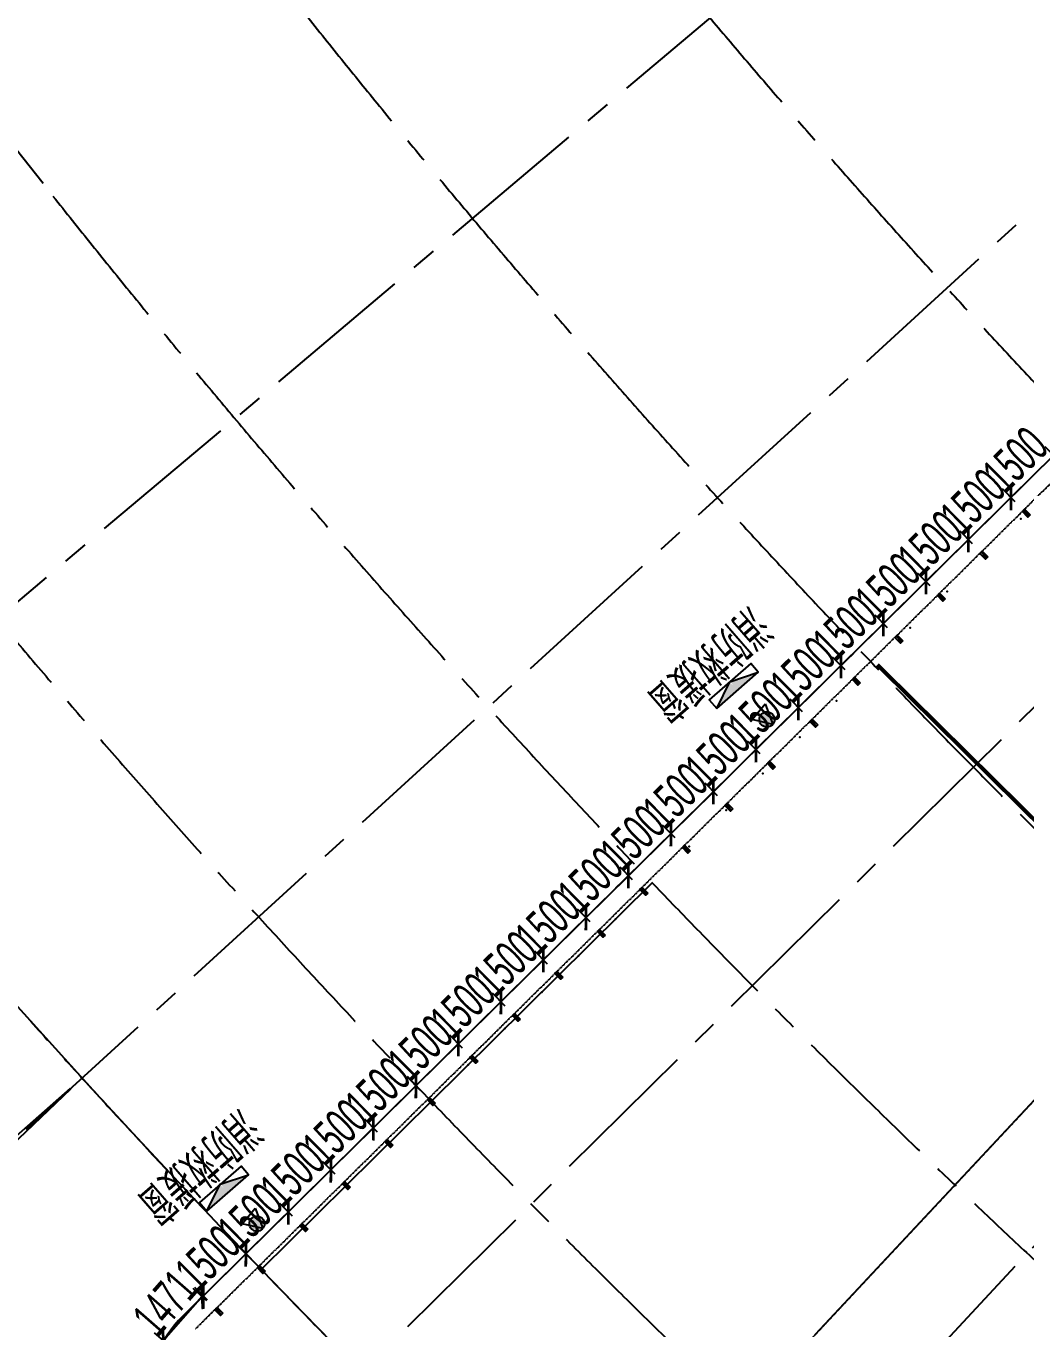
# Model space of a CAD drawing. Extents: x -668578 to 2331563, y -1202445 to 1620273.
# Drawn here: x 688247 to 713349, y 109975 to 142664 of the extents above; entities that cross this region are included whole.
import ezdxf

# ---------------------------------------------------------------- set-up
doc = ezdxf.new("R2010")
doc.units = 0
for name, pattern in [('CENTER2', [28.575, 19.05, -3.175, 3.175, -3.175]), ('DASH', [0.35, 0.25, -0.1]), ('DOT2', [0.125, 0, -0.125])]:
    doc.linetypes.add(name, pattern=pattern)
doc.layers.get('0').update_dxf_attribs({"color": 8})
doc.layers.get('Defpoints').update_dxf_attribs({"color": 8})
for name, color, linetype in [('#文字', 8, 'Continuous'), ('#标注', 8, 'Continuous'), ('#轴线', 8, 'CENTER2'), ('A-AL', 8, 'Continuous'), ('A-FLOR-OTLN', 8, 'DOT2'), ('A-WIND-FRAM', 8, 'Continuous'), ('dim', 8, 'Continuous'), ('WINDOW', 8, 'Continuous'), ('外轮廓', 8, 'Continuous'), ('建-消防-防火分区填充', 8, 'Continuous'), ('救援窗', 8, 'Continuous'), ('暖-消防-挡烟垂壁', 8, 'Continuous'), ('消防救援', 8, 'Continuous')]:
    doc.layers.add(name, color=color, linetype=linetype)
doc.styles.add('JHZX', font='jrs.shx', dxfattribs={"width": 0.6, "bigfont": 'jhz.shx'})
doc.styles.add('图纸文字', font='txt.shx', dxfattribs={"width": 0.5, "bigfont": 'HZTXT.shx'})
doc.dimstyles.new('JZBZ-300', dxfattribs={"dimscale": 300, "dimtxt": 3, "dimasz": 1.5, "dimexe": 1, "dimexo": 1, "dimgap": 0.5, "dimtad": 1, "dimdec": 0, "dimdsep": 46, "dimtxsty": 'JHZX', "dimblk1": 'ARCHTICK', "dimblk2": 'ARCHTICK', "dimsah": 1, "dimcen": 0, "dimclrd": 1, "dimclre": 1, "dimclrt": 2, "dimazin": 2, "dimtfac": 1, "dimtdec": 0, "dimtix": 1, "dimtmove": 0, "dimatfit": 3, "dimfxl": 0, "dimtolj": 1, "dimlwd": -1, "dimlwe": -1, "dimarcsym": 0})
doc.dimstyles.new('JZBZ-400', dxfattribs={"dimscale": 400, "dimtxt": 3, "dimasz": 1.5, "dimexe": 1, "dimexo": 1, "dimgap": 0.5, "dimtad": 1, "dimdec": 0, "dimdsep": 46, "dimtxsty": 'JHZX', "dimblk1": 'ARCHTICK', "dimblk2": 'ARCHTICK', "dimsah": 1, "dimcen": 0, "dimclrd": 1, "dimclre": 1, "dimclrt": 2, "dimazin": 2, "dimtfac": 1, "dimtdec": 0, "dimtix": 1, "dimtmove": 0, "dimatfit": 3, "dimfxl": 0, "dimtolj": 1, "dimlwd": -1, "dimlwe": -1, "dimarcsym": 0})

# ---------------------------------------------------------------- blocks, each defined once
blk = doc.blocks.new('_ARCHTICK')
at = {"color": 0, "linetype": 'ByBlock', "const_width": 0.15}
blk.add_lwpolyline([(-0.5, -0.5), (0.5, 0.5)], dxfattribs=at)
blk = doc.blocks.new('*D2939')
at = {"layer": '#标注', "ltscale": 300, "transparency": 16777216}
for p, q in [((-1773, -1481), (-9342, -7863)), ((165914, -92056), (164727, -101884))]:
    blk.add_line(p, q, dxfattribs=at)
blk.add_arc((197092, 166179), 269610, 220.13382, 263.11563, dxfattribs=at)
at = {"layer": 'Defpoints', "color": 0, "ltscale": 300, "transparency": 16777216}
for p in [(197092, 166179), (-1467, -1224), (40380, -53208), (165962, -91659)]:
    blk.add_point(p, dxfattribs=at)
at = {"layer": '#标注', "ltscale": 300, "transparency": 16777216, "xscale": 600, "yscale": 600, "zscale": 600}
for p, rotation in [((-9036, -7605), 130.1338192809485), ((164775, -101487), 353.1156299250187)]:
    blk.add_blockref('_ARCHTICK', p, dxfattribs=dict(at, rotation=rotation))
at = {"layer": '#标注', "ltscale": 300, "transparency": 16777216, "insert": (69342, -70334), "char_height": 1200, "attachment_point": 5, "rotation": 331.6247, "style": 'JHZX'}
blk.add_mtext('\\A1;42.98°', dxfattribs=at)
blk = doc.blocks.new('*D2969')
at = {"layer": '#标注', "ltscale": 300, "transparency": 16777216}
for p, q in [((5725, 14803), (1871, 19659)), ((-3990, 14497), (2119, 19346)), ((-384, 9954), (-4239, 14810))]:
    blk.add_line(p, q, dxfattribs=at)
at = {"layer": 'Defpoints', "color": 0, "ltscale": 300, "transparency": 16777216}
for p in [(2119, 19346), (5974, 14489), (-136, 9640)]:
    blk.add_point(p, dxfattribs=at)
at = {"layer": '#标注', "ltscale": 300, "transparency": 16777216, "xscale": 600, "yscale": 600, "zscale": 600}
for p, rotation in [((2119, 19346), 38.43889237632329), ((-3990, 14497), 218.4388923763233)]:
    blk.add_blockref('_ARCHTICK', p, dxfattribs=dict(at, rotation=rotation))
at = {"layer": '#标注', "ltscale": 300, "transparency": 16777216, "insert": (-1433, 17548), "char_height": 1200, "attachment_point": 5, "rotation": 38.4389, "style": 'JHZX'}
blk.add_mtext('\\A1;7800', dxfattribs=at)
blk = doc.blocks.new('*D2970')
at = {"layer": '#标注', "ltscale": 300, "transparency": 16777216}
for p, q in [((2119, 19346), (8229, 24195)), ((11835, 19652), (7980, 24508)), ((5725, 14803), (1871, 19659))]:
    blk.add_line(p, q, dxfattribs=at)
at = {"layer": 'Defpoints', "color": 0, "ltscale": 300, "transparency": 16777216}
for p in [(8229, 24195), (12083, 19338), (5974, 14489)]:
    blk.add_point(p, dxfattribs=at)
at = {"layer": '#标注', "ltscale": 300, "transparency": 16777216, "xscale": 600, "yscale": 600, "zscale": 600}
for p, rotation in [((8229, 24195), 38.43889237632435), ((2119, 19346), 218.4388923763243)]:
    blk.add_blockref('_ARCHTICK', p, dxfattribs=dict(at, rotation=rotation))
at = {"layer": '#标注', "ltscale": 300, "transparency": 16777216, "insert": (4677, 22397), "char_height": 1200, "attachment_point": 5, "rotation": 38.4389, "style": 'JHZX'}
blk.add_mtext('\\A1;7800', dxfattribs=at)
blk = doc.blocks.new('*D2993')
at = {"layer": '#标注', "transparency": 16777216}
for p, q in [((-148086, 997), (-153164, -3825)), ((-152874, -3550), (-145864, -10930)), ((-141077, -6382), (-146154, -11205))]:
    blk.add_line(p, q, dxfattribs=at)
at = {"layer": 'Defpoints', "color": 0, "transparency": 16777216}
for p in [(-147796, 1273), (-140787, -6107), (-145864, -10930)]:
    blk.add_point(p, dxfattribs=at)
at = {"layer": '#标注', "transparency": 16777216, "xscale": 600, "yscale": 600, "zscale": 600}
for p, rotation in [((-152874, -3550), 133.526908208765), ((-145864, -10930), 313.526908208765)]:
    blk.add_blockref('_ARCHTICK', p, dxfattribs=dict(at, rotation=rotation))
at = {"layer": '#标注', "transparency": 16777216, "insert": (-148789, -6689), "char_height": 1200, "attachment_point": 5, "rotation": 313.5269, "style": 'JHZX'}
blk.add_mtext('\\A1;10178', dxfattribs=at)
blk = doc.blocks.new('*D3025')
at = {"layer": '#标注', "transparency": 16777216}
for p, q in [((-154810, 8660), (-160074, 4041)), ((-159773, 4305), (-153060, -3346)), ((-148097, 1009), (-153361, -3610))]:
    blk.add_line(p, q, dxfattribs=at)
at = {"layer": 'Defpoints', "color": 0, "transparency": 16777216}
for p in [(-154509, 8923), (-147796, 1273), (-153060, -3346)]:
    blk.add_point(p, dxfattribs=at)
at = {"layer": '#标注', "transparency": 16777216, "xscale": 600, "yscale": 600, "zscale": 600}
for p, rotation in [((-159773, 4305), 131.2647100337552), ((-153060, -3346), 311.2647100337553)]:
    blk.add_blockref('_ARCHTICK', p, dxfattribs=dict(at, rotation=rotation))
at = {"layer": '#标注', "transparency": 16777216, "insert": (-155815, 1007), "char_height": 1200, "attachment_point": 5, "rotation": 311.2647, "style": 'JHZX'}
blk.add_mtext('\\A1;10178', dxfattribs=at)
blk = doc.blocks.new('*D329')
at = {"layer": 'Defpoints', "color": 0, "ltscale": 300, "transparency": 16777216}
for p in [(714355, 131570), (712972, 130835), (713288, 130515)]:
    blk.add_point(p, dxfattribs=at)
at = {"layer": 'dim', "color": 1, "ltscale": 300, "transparency": 16777216}
for p, q in [((714144, 131783), (713828, 132103)), ((714039, 131890), (714359, 132206)), ((714039, 131890), (712972, 130835)), ((712972, 130835), (712651, 130519)), ((713077, 130729), (712761, 131049))]:
    blk.add_line(p, q, dxfattribs=at)
at = {"layer": 'dim', "color": 1, "ltscale": 300, "transparency": 16777216, "xscale": 450, "yscale": 450, "zscale": 450}
for p, rotation in [((714039, 131890), 224.6582207606649), ((712972, 130835), 44.65822076066485)]:
    blk.add_blockref('_ARCHTICK', p, dxfattribs=dict(at, rotation=rotation))
at = {"layer": 'dim', "color": 2, "ltscale": 300, "transparency": 16777216, "insert": (713083, 131789), "char_height": 900, "attachment_point": 5, "rotation": 44.6582, "style": 'JHZX'}
blk.add_mtext('\\A1;1500', dxfattribs=at)
blk = doc.blocks.new('*D330')
at = {"layer": 'Defpoints', "color": 0, "ltscale": 300, "transparency": 16777216}
for p in [(713288, 130515), (711905, 129781), (712221, 129461)]:
    blk.add_point(p, dxfattribs=at)
at = {"layer": 'dim', "color": 1, "ltscale": 300, "transparency": 16777216}
for p, q in [((712972, 130835), (713292, 131152)), ((712972, 130835), (711905, 129781)), ((713077, 130729), (712761, 131049)), ((711905, 129781), (711585, 129465)), ((712010, 129674), (711694, 129994))]:
    blk.add_line(p, q, dxfattribs=at)
at = {"layer": 'dim', "color": 1, "ltscale": 300, "transparency": 16777216, "xscale": 450, "yscale": 450, "zscale": 450}
for p, rotation in [((712972, 130835), 224.6582207606649), ((711905, 129781), 44.65822076066485)]:
    blk.add_blockref('_ARCHTICK', p, dxfattribs=dict(at, rotation=rotation))
at = {"layer": 'dim', "color": 2, "ltscale": 300, "transparency": 16777216, "insert": (712016, 130735), "char_height": 900, "attachment_point": 5, "rotation": 44.6582, "style": 'JHZX'}
blk.add_mtext('\\A1;1500', dxfattribs=at)
blk = doc.blocks.new('*D331')
at = {"layer": 'Defpoints', "color": 0, "ltscale": 300, "transparency": 16777216}
for p in [(712221, 129461), (710838, 128727), (711154, 128407)]:
    blk.add_point(p, dxfattribs=at)
at = {"layer": 'dim', "color": 1, "ltscale": 300, "transparency": 16777216}
for p, q in [((711905, 129781), (710838, 128727)), ((712010, 129674), (711694, 129994)), ((711905, 129781), (712225, 130097)), ((710943, 128620), (710627, 128940)), ((710838, 128727), (710518, 128410))]:
    blk.add_line(p, q, dxfattribs=at)
at = {"layer": 'dim', "color": 1, "ltscale": 300, "transparency": 16777216, "xscale": 450, "yscale": 450, "zscale": 450}
for p, rotation in [((711905, 129781), 224.6582207606649), ((710838, 128727), 44.65822076066485)]:
    blk.add_blockref('_ARCHTICK', p, dxfattribs=dict(at, rotation=rotation))
at = {"layer": 'dim', "color": 2, "ltscale": 300, "transparency": 16777216, "insert": (710949, 129681), "char_height": 900, "attachment_point": 5, "rotation": 44.6582, "style": 'JHZX'}
blk.add_mtext('\\A1;1500', dxfattribs=at)
blk = doc.blocks.new('*D332')
at = {"layer": 'Defpoints', "color": 0, "ltscale": 300, "transparency": 16777216}
for p in [(711154, 128407), (709771, 127672), (710087, 127352)]:
    blk.add_point(p, dxfattribs=at)
at = {"layer": 'dim', "color": 1, "ltscale": 300, "transparency": 16777216}
for p, q in [((710943, 128620), (710627, 128940)), ((710838, 128727), (711158, 129043)), ((710838, 128727), (709771, 127672)), ((709876, 127566), (709560, 127886)), ((709771, 127672), (709451, 127356))]:
    blk.add_line(p, q, dxfattribs=at)
at = {"layer": 'dim', "color": 1, "ltscale": 300, "transparency": 16777216, "xscale": 450, "yscale": 450, "zscale": 450}
for p, rotation in [((710838, 128727), 224.6582207606649), ((709771, 127672), 44.65822076066485)]:
    blk.add_blockref('_ARCHTICK', p, dxfattribs=dict(at, rotation=rotation))
at = {"layer": 'dim', "color": 2, "ltscale": 300, "transparency": 16777216, "insert": (709882, 128626), "char_height": 900, "attachment_point": 5, "rotation": 44.6582, "style": 'JHZX'}
blk.add_mtext('\\A1;1500', dxfattribs=at)
blk = doc.blocks.new('*D333')
at = {"layer": 'Defpoints', "color": 0, "ltscale": 300, "transparency": 16777216}
for p in [(710087, 127352), (708704, 126618), (709020, 126298)]:
    blk.add_point(p, dxfattribs=at)
at = {"layer": 'dim', "color": 1, "ltscale": 300, "transparency": 16777216}
for p, q in [((709876, 127566), (709560, 127886)), ((709771, 127672), (710091, 127989)), ((709771, 127672), (708704, 126618)), ((708704, 126618), (708384, 126302)), ((708809, 126511), (708493, 126832))]:
    blk.add_line(p, q, dxfattribs=at)
at = {"layer": 'dim', "color": 1, "ltscale": 300, "transparency": 16777216, "xscale": 450, "yscale": 450, "zscale": 450}
for p, rotation in [((709771, 127672), 224.6582207606649), ((708704, 126618), 44.65822076066485)]:
    blk.add_blockref('_ARCHTICK', p, dxfattribs=dict(at, rotation=rotation))
at = {"layer": 'dim', "color": 2, "ltscale": 300, "transparency": 16777216, "insert": (708815, 127572), "char_height": 900, "attachment_point": 5, "rotation": 44.6582, "style": 'JHZX'}
blk.add_mtext('\\A1;1500', dxfattribs=at)
blk = doc.blocks.new('*D334')
at = {"layer": 'Defpoints', "color": 0, "ltscale": 300, "transparency": 16777216}
for p in [(709020, 126298), (707637, 125564), (707953, 125244)]:
    blk.add_point(p, dxfattribs=at)
at = {"layer": 'dim', "color": 1, "ltscale": 300, "transparency": 16777216}
for p, q in [((708704, 126618), (709024, 126934)), ((708704, 126618), (707637, 125564)), ((708809, 126511), (708493, 126832)), ((707637, 125564), (707317, 125248)), ((707742, 125457), (707426, 125777))]:
    blk.add_line(p, q, dxfattribs=at)
at = {"layer": 'dim', "color": 1, "ltscale": 300, "transparency": 16777216, "xscale": 450, "yscale": 450, "zscale": 450}
for p, rotation in [((708704, 126618), 224.6582207606649), ((707637, 125564), 44.65822076066485)]:
    blk.add_blockref('_ARCHTICK', p, dxfattribs=dict(at, rotation=rotation))
at = {"layer": 'dim', "color": 2, "ltscale": 300, "transparency": 16777216, "insert": (707748, 126518), "char_height": 900, "attachment_point": 5, "rotation": 44.6582, "style": 'JHZX'}
blk.add_mtext('\\A1;1500', dxfattribs=at)
blk = doc.blocks.new('*D335')
at = {"layer": 'Defpoints', "color": 0, "ltscale": 300, "transparency": 16777216}
for p in [(707953, 125244), (706570, 124509), (706886, 124189)]:
    blk.add_point(p, dxfattribs=at)
at = {"layer": 'dim', "color": 1, "ltscale": 300, "transparency": 16777216}
for p, q in [((707637, 125564), (707957, 125880)), ((707637, 125564), (706570, 124509)), ((707742, 125457), (707426, 125777)), ((706675, 124403), (706359, 124723)), ((706570, 124509), (706250, 124193))]:
    blk.add_line(p, q, dxfattribs=at)
at = {"layer": 'dim', "color": 1, "ltscale": 300, "transparency": 16777216, "xscale": 450, "yscale": 450, "zscale": 450}
for p, rotation in [((707637, 125564), 224.6582207606649), ((706570, 124509), 44.65822076066485)]:
    blk.add_blockref('_ARCHTICK', p, dxfattribs=dict(at, rotation=rotation))
at = {"layer": 'dim', "color": 2, "ltscale": 300, "transparency": 16777216, "insert": (706682, 125463), "char_height": 900, "attachment_point": 5, "rotation": 44.6582, "style": 'JHZX'}
blk.add_mtext('\\A1;1500', dxfattribs=at)
blk = doc.blocks.new('*D336')
at = {"layer": 'Defpoints', "color": 0, "ltscale": 300, "transparency": 16777216}
for p in [(706886, 124189), (705503, 123455), (705819, 123135)]:
    blk.add_point(p, dxfattribs=at)
at = {"layer": 'dim', "color": 1, "ltscale": 300, "transparency": 16777216}
for p, q in [((706675, 124403), (706359, 124723)), ((706570, 124509), (706890, 124826)), ((706570, 124509), (705503, 123455)), ((705608, 123348), (705292, 123669)), ((705503, 123455), (705183, 123139))]:
    blk.add_line(p, q, dxfattribs=at)
at = {"layer": 'dim', "color": 1, "ltscale": 300, "transparency": 16777216, "xscale": 450, "yscale": 450, "zscale": 450}
for p, rotation in [((706570, 124509), 224.6582207606649), ((705503, 123455), 44.65822076066485)]:
    blk.add_blockref('_ARCHTICK', p, dxfattribs=dict(at, rotation=rotation))
at = {"layer": 'dim', "color": 2, "ltscale": 300, "transparency": 16777216, "insert": (705615, 124409), "char_height": 900, "attachment_point": 5, "rotation": 44.6582, "style": 'JHZX'}
blk.add_mtext('\\A1;1500', dxfattribs=at)
blk = doc.blocks.new('*D337')
at = {"layer": 'Defpoints', "color": 0, "ltscale": 300, "transparency": 16777216}
for p in [(705819, 123135), (704436, 122401), (704752, 122081)]:
    blk.add_point(p, dxfattribs=at)
at = {"layer": 'dim', "color": 1, "ltscale": 300, "transparency": 16777216}
for p, q in [((705608, 123348), (705292, 123669)), ((705503, 123455), (705823, 123771)), ((705503, 123455), (704436, 122401)), ((704541, 122294), (704225, 122614)), ((704436, 122401), (704116, 122085))]:
    blk.add_line(p, q, dxfattribs=at)
at = {"layer": 'dim', "color": 1, "ltscale": 300, "transparency": 16777216, "xscale": 450, "yscale": 450, "zscale": 450}
for p, rotation in [((705503, 123455), 224.6582207606649), ((704436, 122401), 44.65822076066485)]:
    blk.add_blockref('_ARCHTICK', p, dxfattribs=dict(at, rotation=rotation))
at = {"layer": 'dim', "color": 2, "ltscale": 300, "transparency": 16777216, "insert": (704548, 123355), "char_height": 900, "attachment_point": 5, "rotation": 44.6582, "style": 'JHZX'}
blk.add_mtext('\\A1;1500', dxfattribs=at)
blk = doc.blocks.new('*D338')
at = {"layer": 'Defpoints', "color": 0, "ltscale": 300, "transparency": 16777216}
for p in [(704752, 122081), (703369, 121347), (703685, 121026)]:
    blk.add_point(p, dxfattribs=at)
at = {"layer": 'dim', "color": 1, "ltscale": 300, "transparency": 16777216}
for p, q in [((704541, 122294), (704225, 122614)), ((704436, 122401), (704756, 122717)), ((704436, 122401), (703369, 121347)), ((703369, 121347), (703049, 121030)), ((703474, 121240), (703158, 121560))]:
    blk.add_line(p, q, dxfattribs=at)
at = {"layer": 'dim', "color": 1, "ltscale": 300, "transparency": 16777216, "xscale": 450, "yscale": 450, "zscale": 450}
for p, rotation in [((704436, 122401), 224.6582207606649), ((703369, 121347), 44.65822076066485)]:
    blk.add_blockref('_ARCHTICK', p, dxfattribs=dict(at, rotation=rotation))
at = {"layer": 'dim', "color": 2, "ltscale": 300, "transparency": 16777216, "insert": (703481, 122300), "char_height": 900, "attachment_point": 5, "rotation": 44.6582, "style": 'JHZX'}
blk.add_mtext('\\A1;1500', dxfattribs=at)
blk = doc.blocks.new('*D339')
at = {"layer": 'Defpoints', "color": 0, "ltscale": 300, "transparency": 16777216}
for p in [(703685, 121026), (702302, 120292), (702618, 119972)]:
    blk.add_point(p, dxfattribs=at)
at = {"layer": 'dim', "color": 1, "ltscale": 300, "transparency": 16777216}
for p, q in [((703369, 121347), (703689, 121663)), ((703369, 121347), (702302, 120292)), ((703474, 121240), (703158, 121560)), ((702407, 120186), (702091, 120506)), ((702302, 120292), (701982, 119976))]:
    blk.add_line(p, q, dxfattribs=at)
at = {"layer": 'dim', "color": 1, "ltscale": 300, "transparency": 16777216, "xscale": 450, "yscale": 450, "zscale": 450}
for p, rotation in [((703369, 121347), 224.6582207606649), ((702302, 120292), 44.65822076066485)]:
    blk.add_blockref('_ARCHTICK', p, dxfattribs=dict(at, rotation=rotation))
at = {"layer": 'dim', "color": 2, "ltscale": 300, "transparency": 16777216, "insert": (702414, 121246), "char_height": 900, "attachment_point": 5, "rotation": 44.6582, "style": 'JHZX'}
blk.add_mtext('\\A1;1500', dxfattribs=at)
blk = doc.blocks.new('*D340')
at = {"layer": 'Defpoints', "color": 0, "ltscale": 300, "transparency": 16777216}
for p in [(702618, 119972), (701235, 119238), (701551, 118918)]:
    blk.add_point(p, dxfattribs=at)
at = {"layer": 'dim', "color": 1, "ltscale": 300, "transparency": 16777216}
for p, q in [((702407, 120186), (702091, 120506)), ((702302, 120292), (702622, 120609)), ((702302, 120292), (701235, 119238)), ((701340, 119131), (701024, 119451)), ((701235, 119238), (700915, 118922))]:
    blk.add_line(p, q, dxfattribs=at)
at = {"layer": 'dim', "color": 1, "ltscale": 300, "transparency": 16777216, "xscale": 450, "yscale": 450, "zscale": 450}
for p, rotation in [((702302, 120292), 224.6582207606649), ((701235, 119238), 44.65822076066485)]:
    blk.add_blockref('_ARCHTICK', p, dxfattribs=dict(at, rotation=rotation))
at = {"layer": 'dim', "color": 2, "ltscale": 300, "transparency": 16777216, "insert": (701347, 120192), "char_height": 900, "attachment_point": 5, "rotation": 44.6582, "style": 'JHZX'}
blk.add_mtext('\\A1;1500', dxfattribs=at)
blk = doc.blocks.new('*D341')
at = {"layer": 'Defpoints', "color": 0, "ltscale": 300, "transparency": 16777216}
for p in [(701551, 118918), (700168, 118184), (700484, 117864)]:
    blk.add_point(p, dxfattribs=at)
at = {"layer": 'dim', "color": 1, "ltscale": 300, "transparency": 16777216}
for p, q in [((701340, 119131), (701024, 119451)), ((701235, 119238), (701555, 119554)), ((701235, 119238), (700168, 118184)), ((700273, 118077), (699957, 118397)), ((700168, 118184), (699848, 117867))]:
    blk.add_line(p, q, dxfattribs=at)
at = {"layer": 'dim', "color": 1, "ltscale": 300, "transparency": 16777216, "xscale": 450, "yscale": 450, "zscale": 450}
for p, rotation in [((701235, 119238), 224.6582207606649), ((700168, 118184), 44.65822076066485)]:
    blk.add_blockref('_ARCHTICK', p, dxfattribs=dict(at, rotation=rotation))
at = {"layer": 'dim', "color": 2, "ltscale": 300, "transparency": 16777216, "insert": (700280, 119138), "char_height": 900, "attachment_point": 5, "rotation": 44.6582, "style": 'JHZX'}
blk.add_mtext('\\A1;1500', dxfattribs=at)
blk = doc.blocks.new('*D342')
at = {"layer": 'Defpoints', "color": 0, "ltscale": 300, "transparency": 16777216}
for p in [(700484, 117864), (699101, 117129), (699417, 116809)]:
    blk.add_point(p, dxfattribs=at)
at = {"layer": 'dim', "color": 1, "ltscale": 300, "transparency": 16777216}
for p, q in [((700273, 118077), (699957, 118397)), ((700168, 118184), (700488, 118500)), ((700168, 118184), (699101, 117129)), ((699101, 117129), (698781, 116813)), ((699206, 117023), (698890, 117343))]:
    blk.add_line(p, q, dxfattribs=at)
at = {"layer": 'dim', "color": 1, "ltscale": 300, "transparency": 16777216, "xscale": 450, "yscale": 450, "zscale": 450}
for p, rotation in [((700168, 118184), 224.6582207606649), ((699101, 117129), 44.65822076066485)]:
    blk.add_blockref('_ARCHTICK', p, dxfattribs=dict(at, rotation=rotation))
at = {"layer": 'dim', "color": 2, "ltscale": 300, "transparency": 16777216, "insert": (699213, 118083), "char_height": 900, "attachment_point": 5, "rotation": 44.6582, "style": 'JHZX'}
blk.add_mtext('\\A1;1500', dxfattribs=at)
blk = doc.blocks.new('*D343')
at = {"layer": 'Defpoints', "color": 0, "ltscale": 300, "transparency": 16777216}
for p in [(699417, 116809), (698034, 116075), (698350, 115755)]:
    blk.add_point(p, dxfattribs=at)
at = {"layer": 'dim', "color": 1, "ltscale": 300, "transparency": 16777216}
for p, q in [((699101, 117129), (699421, 117446)), ((699101, 117129), (698034, 116075)), ((699206, 117023), (698890, 117343)), ((698034, 116075), (697714, 115759)), ((698139, 115968), (697823, 116288))]:
    blk.add_line(p, q, dxfattribs=at)
at = {"layer": 'dim', "color": 1, "ltscale": 300, "transparency": 16777216, "xscale": 450, "yscale": 450, "zscale": 450}
for p, rotation in [((699101, 117129), 224.6582207606649), ((698034, 116075), 44.65822076066485)]:
    blk.add_blockref('_ARCHTICK', p, dxfattribs=dict(at, rotation=rotation))
at = {"layer": 'dim', "color": 2, "ltscale": 300, "transparency": 16777216, "insert": (698146, 117029), "char_height": 900, "attachment_point": 5, "rotation": 44.6582, "style": 'JHZX'}
blk.add_mtext('\\A1;1500', dxfattribs=at)
blk = doc.blocks.new('*D344')
at = {"layer": 'Defpoints', "color": 0, "ltscale": 300, "transparency": 16777216}
for p in [(698350, 115755), (696967, 115021), (697283, 114701)]:
    blk.add_point(p, dxfattribs=at)
at = {"layer": 'dim', "color": 1, "ltscale": 300, "transparency": 16777216}
for p, q in [((698034, 116075), (698354, 116391)), ((698034, 116075), (696967, 115021)), ((698139, 115968), (697823, 116288)), ((697072, 114914), (696756, 115234)), ((696967, 115021), (696647, 114704))]:
    blk.add_line(p, q, dxfattribs=at)
at = {"layer": 'dim', "color": 1, "ltscale": 300, "transparency": 16777216, "xscale": 450, "yscale": 450, "zscale": 450}
for p, rotation in [((698034, 116075), 224.6582207606649), ((696967, 115021), 44.65822076066485)]:
    blk.add_blockref('_ARCHTICK', p, dxfattribs=dict(at, rotation=rotation))
at = {"layer": 'dim', "color": 2, "ltscale": 300, "transparency": 16777216, "insert": (697079, 115975), "char_height": 900, "attachment_point": 5, "rotation": 44.6582, "style": 'JHZX'}
blk.add_mtext('\\A1;1500', dxfattribs=at)
blk = doc.blocks.new('*D345')
at = {"layer": 'Defpoints', "color": 0, "ltscale": 300, "transparency": 16777216}
for p in [(697283, 114701), (695900, 113966), (696216, 113646)]:
    blk.add_point(p, dxfattribs=at)
at = {"layer": 'dim', "color": 1, "ltscale": 300, "transparency": 16777216}
for p, q in [((697072, 114914), (696756, 115234)), ((696967, 115021), (697287, 115337)), ((696967, 115021), (695900, 113966)), ((696005, 113860), (695689, 114180)), ((695900, 113966), (695580, 113650))]:
    blk.add_line(p, q, dxfattribs=at)
at = {"layer": 'dim', "color": 1, "ltscale": 300, "transparency": 16777216, "xscale": 450, "yscale": 450, "zscale": 450}
for p, rotation in [((696967, 115021), 224.6582207606649), ((695900, 113966), 44.65822076066485)]:
    blk.add_blockref('_ARCHTICK', p, dxfattribs=dict(at, rotation=rotation))
at = {"layer": 'dim', "color": 2, "ltscale": 300, "transparency": 16777216, "insert": (696012, 114920), "char_height": 900, "attachment_point": 5, "rotation": 44.6582, "style": 'JHZX'}
blk.add_mtext('\\A1;1500', dxfattribs=at)
blk = doc.blocks.new('*D346')
at = {"layer": 'Defpoints', "color": 0, "ltscale": 300, "transparency": 16777216}
for p in [(696216, 113646), (694833, 112912), (695149, 112592)]:
    blk.add_point(p, dxfattribs=at)
at = {"layer": 'dim', "color": 1, "ltscale": 300, "transparency": 16777216}
for p, q in [((696005, 113860), (695689, 114180)), ((695900, 113966), (696220, 114283)), ((695900, 113966), (694833, 112912)), ((694939, 112805), (694622, 113125)), ((694833, 112912), (694513, 112596))]:
    blk.add_line(p, q, dxfattribs=at)
at = {"layer": 'dim', "color": 1, "ltscale": 300, "transparency": 16777216, "xscale": 450, "yscale": 450, "zscale": 450}
for p, rotation in [((695900, 113966), 224.6582207606649), ((694833, 112912), 44.65822076066485)]:
    blk.add_blockref('_ARCHTICK', p, dxfattribs=dict(at, rotation=rotation))
at = {"layer": 'dim', "color": 2, "ltscale": 300, "transparency": 16777216, "insert": (694945, 113866), "char_height": 900, "attachment_point": 5, "rotation": 44.6582, "style": 'JHZX'}
blk.add_mtext('\\A1;1500', dxfattribs=at)
blk = doc.blocks.new('*D347')
at = {"layer": 'Defpoints', "color": 0, "ltscale": 300, "transparency": 16777216}
for p in [(695149, 112592), (693766, 111858), (694082, 111538)]:
    blk.add_point(p, dxfattribs=at)
at = {"layer": 'dim', "color": 1, "ltscale": 300, "transparency": 16777216}
for p, q in [((694939, 112805), (694622, 113125)), ((694833, 112912), (695153, 113228)), ((694833, 112912), (693766, 111858)), ((693766, 111858), (693446, 111541)), ((693872, 111751), (693555, 112071))]:
    blk.add_line(p, q, dxfattribs=at)
at = {"layer": 'dim', "color": 1, "ltscale": 300, "transparency": 16777216, "xscale": 450, "yscale": 450, "zscale": 450}
for p, rotation in [((694833, 112912), 224.6582207606649), ((693766, 111858), 44.65822076066485)]:
    blk.add_blockref('_ARCHTICK', p, dxfattribs=dict(at, rotation=rotation))
at = {"layer": 'dim', "color": 2, "ltscale": 300, "transparency": 16777216, "insert": (693878, 112812), "char_height": 900, "attachment_point": 5, "rotation": 44.6582, "style": 'JHZX'}
blk.add_mtext('\\A1;1500', dxfattribs=at)
blk = doc.blocks.new('*D348')
at = {"layer": 'Defpoints', "color": 0, "ltscale": 300, "transparency": 16777216}
for p in [(694082, 111538), (692699, 110803), (693015, 110483)]:
    blk.add_point(p, dxfattribs=at)
at = {"layer": 'dim', "color": 1, "ltscale": 300, "transparency": 16777216}
for p, q in [((693766, 111858), (694086, 112174)), ((693766, 111858), (692699, 110803)), ((693872, 111751), (693555, 112071)), ((692805, 110697), (692488, 111017)), ((692699, 110803), (692379, 110487))]:
    blk.add_line(p, q, dxfattribs=at)
at = {"layer": 'dim', "color": 1, "ltscale": 300, "transparency": 16777216, "xscale": 450, "yscale": 450, "zscale": 450}
for p, rotation in [((693766, 111858), 224.6582207606649), ((692699, 110803), 44.65822076066485)]:
    blk.add_blockref('_ARCHTICK', p, dxfattribs=dict(at, rotation=rotation))
at = {"layer": 'dim', "color": 2, "ltscale": 300, "transparency": 16777216, "insert": (692811, 111757), "char_height": 900, "attachment_point": 5, "rotation": 44.6582, "style": 'JHZX'}
blk.add_mtext('\\A1;1500', dxfattribs=at)
blk = doc.blocks.new('*D349')
at = {"layer": 'Defpoints', "color": 0, "ltscale": 300, "transparency": 16777216}
for p in [(693015, 110483), (691698, 109681), (692048, 109375)]:
    blk.add_point(p, dxfattribs=at)
at = {"layer": 'dim', "color": 1, "ltscale": 300, "transparency": 16777216}
for p, q in [((692789, 110681), (692439, 110987)), ((692665, 110789), (691698, 109681)), ((691822, 109572), (691472, 109878))]:
    blk.add_line(p, q, dxfattribs=at)
at = {"layer": 'dim', "color": 1, "ltscale": 300, "transparency": 16777216, "xscale": 450, "yscale": 450, "zscale": 450}
for p, rotation in [((692665, 110789), 48.89042434695197), ((691698, 109681), 228.890424346952)]:
    blk.add_blockref('_ARCHTICK', p, dxfattribs=dict(at, rotation=rotation))
at = {"layer": 'dim', "color": 2, "ltscale": 300, "transparency": 16777216, "insert": (691729, 110630), "char_height": 900, "attachment_point": 5, "rotation": 48.8904, "style": 'JHZX'}
blk.add_mtext('\\A1;1471', dxfattribs=at)
blk = doc.blocks.new('A$C6e55dde9')
at = {"layer": '救援窗'}
h = blk.add_hatch(color=256, dxfattribs=at)
edge = h.paths.add_edge_path()
edge.add_arc((-839, -143), 839, 350.4779, 360)
edge.add_arc((839, -143), 839, 180, 189.5221)
edge.add_line((12, -282), (693, 0))
edge.add_line((693, 0), (-693, 0))
edge.add_line((-693, 0), (-12, -282))
edge = h.paths.add_edge_path()
edge.add_line((-12, -282), (0, -287))
edge.add_line((0, -287), (12, -282))
edge.add_arc((839, -143), 839, 180, 189.5221, ccw=False)
edge.add_arc((-839, -143), 839, -9.5221, 0, ccw=False)
blk.add_lwpolyline([(693, 0), (-693, 0), (-693, -287), (693, -287)], close=True, dxfattribs=at)
blk.add_lwpolyline([(693, 0), (0, -287), (-693, 0)], dxfattribs=at)
blk = doc.blocks.new('A$Cf5e5299f')
at = {"layer": '#标注', "ltscale": 300}
blk.add_blockref('A$C6e55dde9', (0, 0), dxfattribs=at)
at = {"layer": '#文字', "style": '图纸文字', "width": 0.7}
blk.add_text('消防救援窗', height=1000, dxfattribs=at).set_placement((-1646, -1458))
blk = doc.blocks.new('幕墙分隔')
for p, q in [((-40, -100), (40, 100)), ((0, 100), (0, -100))]:
    blk.add_line(p, q)
blk.add_lwpolyline([(-40, 100), (40, 100), (40, -100), (-40, -100)], close=True)
blk = doc.blocks.new('A$C4E971703')
at = {"layer": '暖-消防-挡烟垂壁', "color": 3, "linetype": 'DASH', "const_width": 100}
blk.add_lwpolyline([(35264, 85861), (44390, 76851)], dxfattribs=at)
blk = doc.blocks.new('A$C1BDD5639')
at = {"layer": '消防救援', "linetype": 'ByBlock'}
h = blk.add_hatch(color=256, dxfattribs=at)
h.dxf.hatch_style = 1
edge = h.paths.add_edge_path()
edge.add_arc((-283, 16), 191, 0, 360)
for p, q in [((-475, 16), (0, 254)), ((0, -254), (-475, 16)), ((0, 254), (0, -254))]:
    blk.add_line(p, q, dxfattribs=at)
blk.add_circle((-283, 16), 191, dxfattribs=at)
blk = doc.blocks.new('A$C47405904')
at = {"layer": 'A-AL'}
blk.add_lwpolyline([(-89278, 9481, -0.031021), (-108755, 27069, 0.415715), (-113080, 27106), (-145267, -4699, 0.412976), (-145302, -9004, 0.149442), (-10240, -82596, 0.358696), (-6809, -80780)], format="xyb", dxfattribs=at)
at = {"layer": 'A-FLOR-OTLN'}
blk.add_line((-112763, 26786), (-144951, -5020), dxfattribs=at)
at = {"layer": 'A-WIND-FRAM'}
for p, q in [((-139101, 760), (-138961, 618)), ((-140168, -294), (-140028, -436))]:
    blk.add_line(p, q, dxfattribs=at)
at = {"layer": '外轮廓', "color": 3, "linetype": 'DASH', "ltscale": 5}
blk.add_lwpolyline([(-109158, 16478), (-135454, -11643, 0.41242), (-135330, -15318, 0.140163), (-7770, -80593, 0.412914), (-4719, -78556), (3836, -36160, 0.415851), (1787, -33095, -0.057061), (-44213, -18484, 0.041227), (-47955, -17165, 0.051572), (-52855, -16406), (-54407, -16327, -0.116659), (-64974, -13255, -0.058192), (-105484, 16602, 0.414617), (-109158, 16478)], format="xyb", close=True, dxfattribs=at)
at = {"layer": '建-消防-防火分区填充'}
for p, q in [((-139031, 689), (-133482, 6172)), ((-143299, -3528), (-139031, 689))]:
    blk.add_line(p, q, dxfattribs=at)
for p in [(-124232, 15308), (-125156, 14394), (-126081, 13480), (-127006, 12567), (-128858, 10742), (-129783, 9828), (-130708, 8914), (-131632, 8000), (-132557, 7086), (-134407, 5259), (-135332, 4345), (-136257, 3431), (-137181, 2517), (-138106, 1603)]:
    blk.add_point(p, dxfattribs=at)
at = {"layer": 'A-WIND-FRAM', "rotation": 224.6582207605147}
for p in [(-124093, 15450), (-125160, 14395), (-126227, 13341), (-127294, 12287), (-128361, 11232), (-129428, 10178), (-130495, 9124), (-131562, 8070), (-132629, 7015), (-133696, 5961), (-134763, 4907), (-135830, 3852), (-136897, 2798), (-137964, 1744), (-139031, 689), (-140098, -365), (-141165, -1419), (-142232, -2474), (-143299, -3528), (-144366, -4583)]:
    blk.add_blockref('幕墙分隔', p, dxfattribs=at)
at = {"layer": 'WINDOW'}
blk.add_blockref('A$C4E971703', (-163098, -74215), dxfattribs=at)
at = {"layer": '消防救援', "linetype": 'ByBlock', "rotation": 139.8836371034992}
for p in [(-130810, 10468), (-143614, -2184)]:
    blk.add_blockref('A$C1BDD5639', p, dxfattribs=at)
blk = doc.blocks.new('A$Caccc0cd0')
at = {"layer": '#标注'}
for p1, p2, picture, middle in [((-154509.1, 8923.4), (-147796.3, 1272.8), '*D3025', (-155815.2, 1007.1)), ((-147796.3, 1272.8), (-140786.8, -6106.7), '*D2993', (-148788.9, -6688.8))]:
    dim = blk.add_aligned_dim(p1=p1, p2=p2, distance=-7002.8, dimstyle='JZBZ-400', override={"dimclrd": 256, "dimclre": 256, "dimclrt": 256}, dxfattribs=at)
    dim.commit()
    dim.dimension.update_dxf_attribs({"geometry": picture, "text_midpoint": middle})
blk = doc.blocks.new('DSGDFG')
at = {"layer": '#标注', "ltscale": 300}
blk.add_arc((197092.2, 166179.2), 257800, 220.136073, 263.11563, dxfattribs=at)
at = {"layer": '#轴线', "ltscale": 200}
for p, q in [((-1467, -1223.5), (52211.6, 44032.2)), ((5300.7, -8926), (57146, 38408.6)), ((62298.5, 32984.1), (12368.2, -16353.9)), ((19724.4, -23495.6), (67661.1, 27767.3))]:
    blk.add_line(p, q, dxfattribs=at)
for radius in [220600, 228400, 236200, 244000, 251800, 257800]:
    blk.add_arc((197092.2, 166179.2), radius, 218.438892, 265.140584, dxfattribs=at)
at = {"layer": '#标注', "ltscale": 300}
blk.add_blockref('A$Caccc0cd0', (154502.6, -8915.6), dxfattribs=at)
dim = blk.add_angular_dim_3p(base=(40379.7, -53208.3), center=(197092.1, 166179.2), p1=(-1467, -1223.5), p2=(165961.7, -91658.5), dimstyle='JZBZ-400', override={"dimclrd": 256, "dimclre": 256, "dimclrt": 256}, dxfattribs=at)
dim.commit()
dim.dimension.update_dxf_attribs({"geometry": '*D2939', "text_midpoint": (69341.6, -70334.5)})
for p1, p2, picture, middle in [((5973.9, 14489.4), (12083.4, 19338.5), '*D2970', (4676.9, 22396.8)), ((-135.6, 9640.3), (5973.9, 14489.4), '*D2969', (-1432.6, 17547.7))]:
    dim = blk.add_aligned_dim(p1=p1, p2=p2, distance=6200, dimstyle='JZBZ-400', override={"dimclrd": 256, "dimclre": 256, "dimclrt": 256}, dxfattribs=at)
    dim.commit()
    dim.dimension.update_dxf_attribs({"geometry": picture, "text_midpoint": middle})
blk = doc.blocks.new('HGDTRET')
at = {"layer": 'dim', "ltscale": 300}
for p1, p2, distance, picture, middle in [((714354.8, 131569.6), (713287.9, 130515.3), -450, '*D329', (713083.3, 131789.3)), ((713287.9, 130515.3), (712220.9, 129461), -450, '*D330', (712016.4, 130735)), ((712220.9, 129461), (711153.9, 128406.7), -450, '*D331', (710949.4, 129680.7)), ((711153.9, 128406.7), (710087, 127352.3), -450, '*D332', (709882.4, 128626.4)), ((710087, 127352.3), (709020, 126298), -450, '*D333', (708815.4, 127572.1)), ((709020, 126298), (707953, 125243.7), -450, '*D334', (707748.5, 126517.7)), ((707953, 125243.7), (706886, 124189.4), -450, '*D335', (706681.5, 125463.4)), ((706886, 124189.4), (705819.1, 123135.1), -450, '*D336', (705614.5, 124409.1)), ((705819.1, 123135.1), (704752.1, 122080.8), -450, '*D337', (704547.6, 123354.8)), ((704752.1, 122080.8), (703685.1, 121026.5), -450, '*D338', (703480.6, 122300.5)), ((703685.1, 121026.5), (702618.2, 119972.1), -450, '*D339', (702413.6, 121246.2)), ((702618.2, 119972.1), (701551.2, 118917.8), -450, '*D340', (701346.7, 120191.9)), ((701551.2, 118917.8), (700484.2, 117863.5), -450, '*D341', (700279.7, 119137.5)), ((700484.2, 117863.5), (699417.3, 116809.2), -450, '*D342', (699212.7, 118083.2)), ((699417.3, 116809.2), (698350.3, 115754.9), -450, '*D343', (698145.8, 117028.9)), ((698350.3, 115754.9), (697283.3, 114700.6), -450, '*D344', (697078.8, 115974.6)), ((697283.3, 114700.6), (696216.4, 113646.3), -450, '*D345', (696011.8, 114920.3)), ((696216.4, 113646.3), (695149.4, 112591.9), -450, '*D346', (694944.9, 113866)), ((695149.4, 112591.9), (694082.4, 111537.6), -450, '*D347', (693877.9, 112811.7)), ((694082.4, 111537.6), (693015.5, 110483.3), -450, '*D348', (692810.9, 111757.3)), ((693015.5, 110483.3), (692048.4, 109375.1), -465.4, '*D349', (691729.2, 110629.7))]:
    dim = blk.add_aligned_dim(p1=p1, p2=p2, distance=distance, dimstyle='JZBZ-300', dxfattribs=at)
    dim.commit()
    dim.dimension.update_dxf_attribs({"geometry": picture, "text_midpoint": middle})

msp = doc.modelspace()

# ---------------------------------------------------------------- block references
at = {"layer": '#标注'}
for name, p in [('HGDTRET', (0, 0)), ('DSGDFG', (682948.9, 123910))]:
    msp.add_blockref(name, p, dxfattribs=at)
at = {"layer": '#标注', "ltscale": 300, "rotation": 221.0797994192531}
for p in [(706107.9, 125997.5), (693312, 113387.6)]:
    msp.add_blockref('A$Cf5e5299f', p, dxfattribs=at)
at = {"layer": 'dim', "ltscale": 300}
msp.add_blockref('A$C47405904', (837451.5, 114994.4), dxfattribs=at)

doc.saveas('drawing.dxf')
